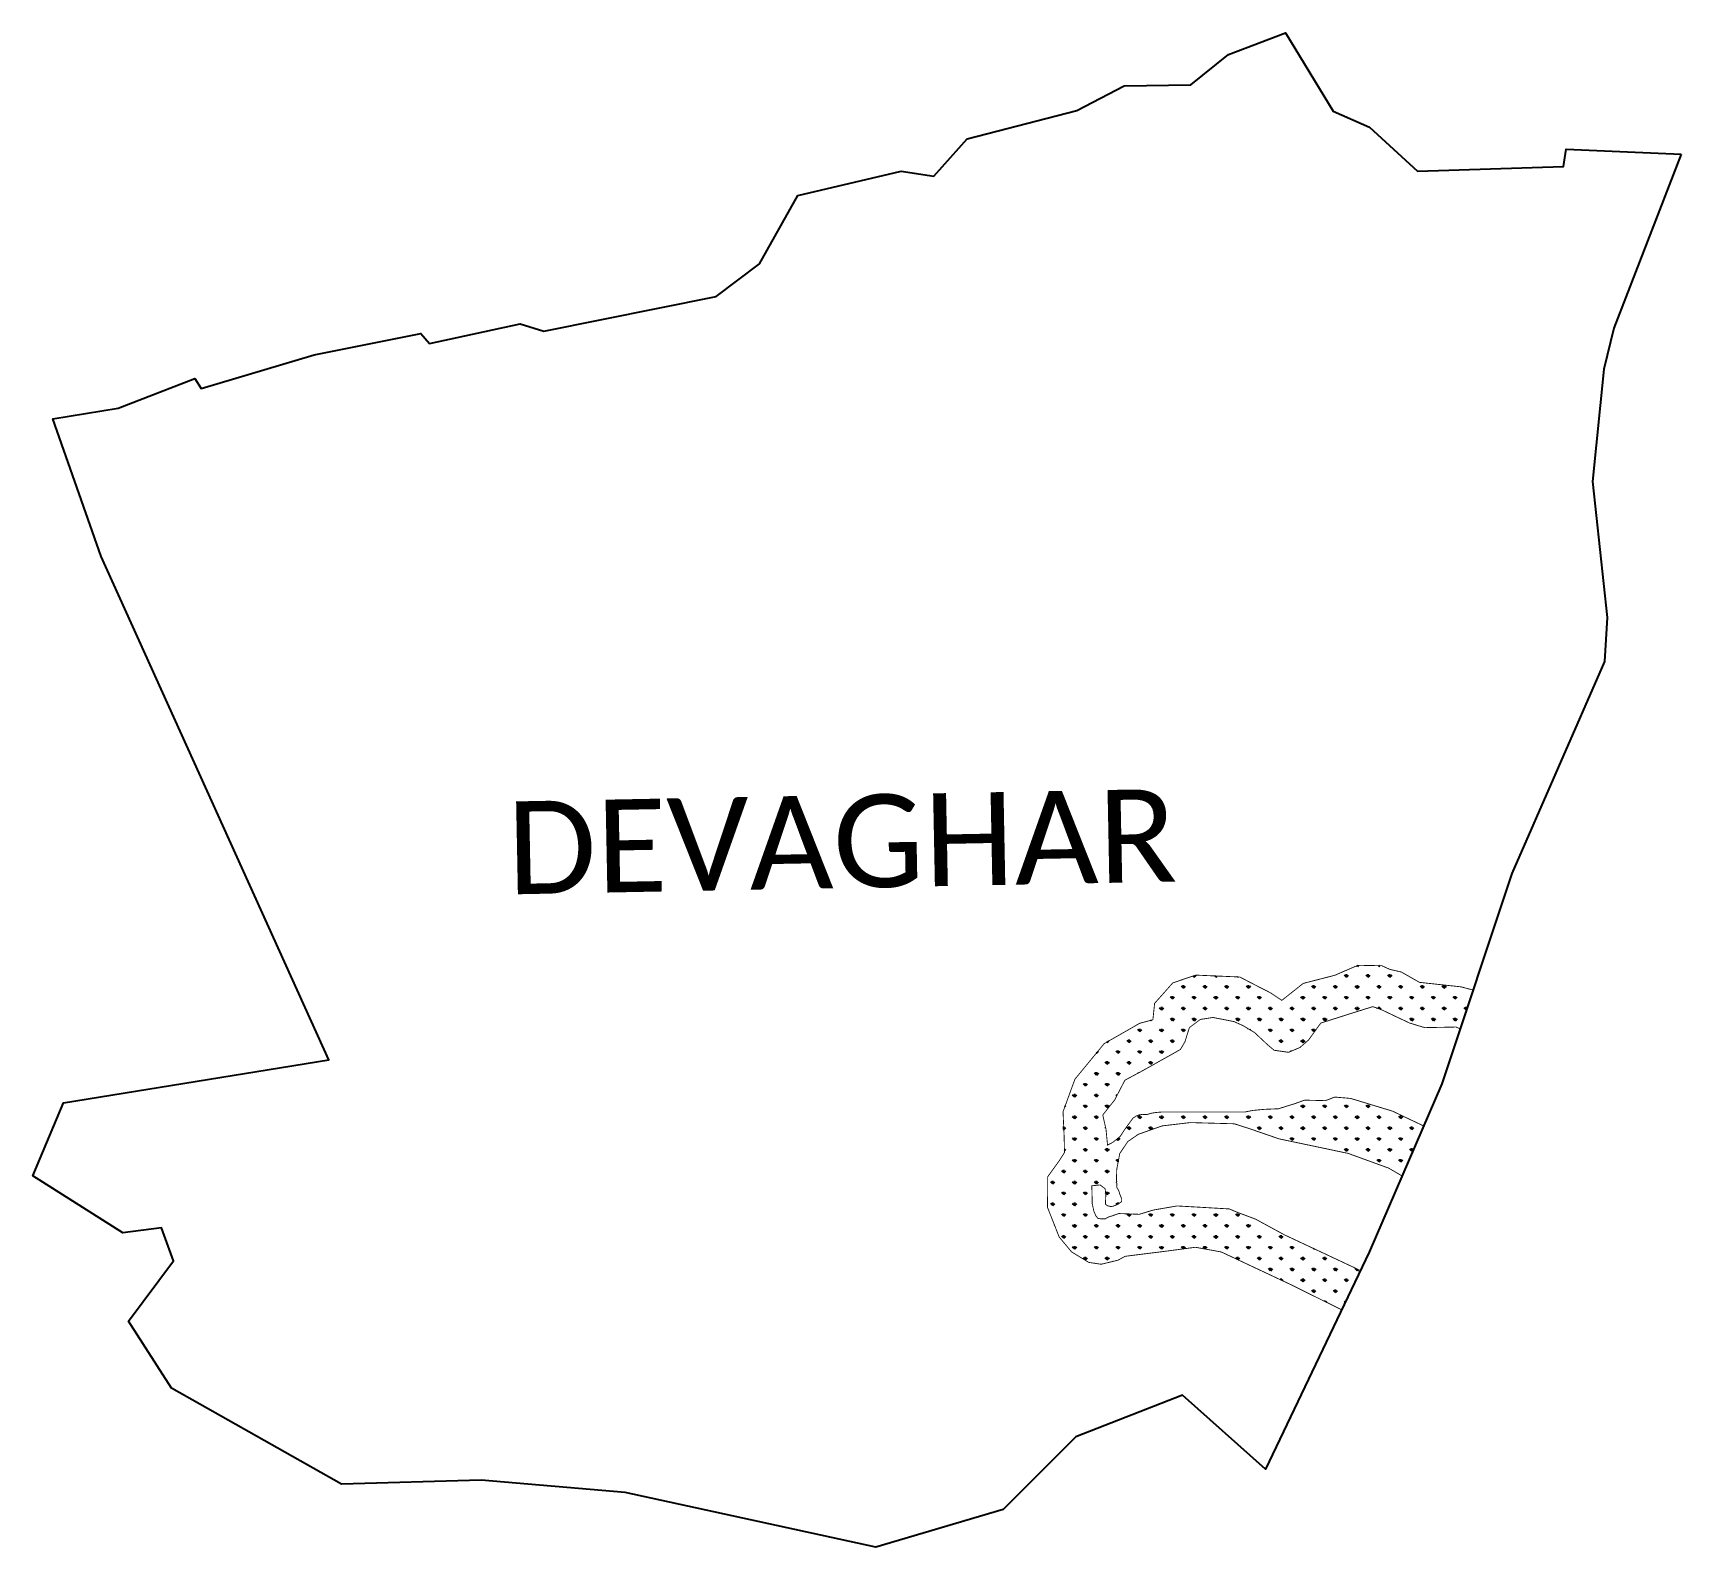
# Model space of a CAD drawing. Header units: metres. Extents: x 290123 to 292052, y 1989992 to 1991765.
import ezdxf

# ---------------------------------------------------------------- set-up
doc = ezdxf.new("R2010")
doc.units = ezdxf.units.M
doc.header["$MEASUREMENT"] = 0
for name, color, linetype in [('MANGROOVE BUFFER ZONE', 120, 'Continuous'), ('village', 3, 'Continuous'), ('VILLAGE NAME', 250, 'Continuous')]:
    doc.layers.add(name, color=color, linetype=linetype)
doc.styles.get("Standard").update_dxf_attribs({"font": 'simplex.shx'})

msp = doc.modelspace()

# ---------------------------------------------------------------- hatches: boundary and pattern name
at = {"layer": 'MANGROOVE BUFFER ZONE'}
h = msp.add_hatch(dxfattribs=at)
h.set_pattern_fill('GRASS', color=256, scale=18)
h.paths.add_polyline_path([(291808.6, 1990644.7), (291805.7, 1990645.5), (291794.2, 1990648.5), (291745.8, 1990653.7), (291724.6, 1990665.8), (291711.1, 1990668.9), (291701.7, 1990673.2), (291673.7, 1990673.7), (291646.7, 1990662), (291609.7, 1990652.5), (291584.6, 1990632.6), (291571.7, 1990641.3), (291548, 1990653.4), (291535.5, 1990660), (291483.9, 1990662.2), (291457, 1990653.1), (291435.7, 1990629.1), (291433.7, 1990609.9), (291418.3, 1990605.8), (291376.7, 1990582), (291342.4, 1990540.3), (291328.5, 1990502.2), (291329.8, 1990472.9), (291330.2, 1990454.5), (291324.2, 1990445), (291310.5, 1990426), (291310.5, 1990412.3), (291310.3, 1990390.2), (291324, 1990355.5), (291338.5, 1990338.1), (291358.6, 1990325.8), (291373.1, 1990323.6), (291392.9, 1990328.4), (291401.1, 1990332.9), (291448.1, 1990338.8), (291483.5, 1990343.5), (291513.8, 1990338), (291595.5, 1990299.6), (291654.6, 1990270.3), (291676.5, 1990316.2), (291671.5, 1990318.7), (291587.4, 1990358.2), (291553.8, 1990376.5), (291532.1, 1990384.6), (291523.1, 1990388.4), (291462, 1990391.9), (291434.2, 1990387.1), (291417.8, 1990382.1), (291393.8, 1990383), (291386.1, 1990380.3), (291382.2, 1990379.1), (291378.1, 1990376.9), (291373.4, 1990376.7), (291369.2, 1990377.4), (291367, 1990380.2), (291364.6, 1990385.7), (291362.7, 1990394.4), (291362.2, 1990415.5), (291371.9, 1990416.5), (291377.8, 1990412), (291378.6, 1990405), (291378.1, 1990393.9), (291380.6, 1990392.1), (291384.1, 1990391.2), (291387.3, 1990391.6), (291392.4, 1990393.7), (291397.1, 1990397), (291397.1, 1990400.3), (291395.1, 1990405.3), (291393.6, 1990410), (291391.3, 1990413.9), (291391.5, 1990417.3), (291391, 1990423.4), (291391.4, 1990434.8), (291394.9, 1990453.3), (291404.3, 1990467.3), (291416.7, 1990475.8), (291444.4, 1990485.6), (291477.3, 1990489.5), (291529, 1990488.1), (291547.1, 1990482.3), (291566.2, 1990475.7), (291581.2, 1990470.5), (291662.4, 1990453.4), (291709.7, 1990436.2), (291725.5, 1990427), (291750.8, 1990485.5), (291714.2, 1990502.9), (291665.2, 1990517.8), (291646.7, 1990519.4), (291635.7, 1990515.2), (291611.4, 1990515.8), (291599.9, 1990511.7), (291580.7, 1990505.7), (291563.9, 1990505), (291550.3, 1990503.7), (291541.7, 1990501.9), (291488.2, 1990501.9), (291444.2, 1990501.9), (291438, 1990501.4), (291433.1, 1990500.7), (291426.7, 1990499), (291421.1, 1990499.1), (291417.6, 1990498.5), (291415, 1990497.7), (291410.3, 1990494.6), (291400.7, 1990481.4), (291395.4, 1990473.3), (291386.8, 1990466.4), (291380.6, 1990463.1), (291378.8, 1990481.6), (291375, 1990498.4), (291389, 1990516.1), (291400.9, 1990539.1), (291422.1, 1990550.5), (291465.9, 1990575.1), (291471.3, 1990584.3), (291476.4, 1990600.7), (291489.2, 1990610.3), (291504.1, 1990612.6), (291528.6, 1990607.8), (291539.1, 1990603.1), (291552.8, 1990594.9), (291568, 1990580.6), (291575.7, 1990574.2), (291592.5, 1990571.8), (291605.8, 1990577.4), (291616, 1990586.3), (291630.2, 1990606), (291660.9, 1990615.8), (291691.2, 1990625.3), (291701.7, 1990621.5), (291720.4, 1990612.6), (291734.2, 1990606.1), (291751.9, 1990600.7), (291788.5, 1990601.4), (291793.5, 1990599.3)])

# ---------------------------------------------------------------- linework, layer by layer
at = {"color": 3, "flags": 128}
msp.add_lwpolyline([(291177.3, 1991597.6), (291216.3, 1991641.6)], dxfattribs=at)
at = {"layer": 'MANGROOVE BUFFER ZONE', "const_width": 1, "flags": 128}
for points in [[(291808.6, 1990644.7), (291805.7, 1990645.5), (291794.2, 1990648.5), (291745.8, 1990653.7), (291724.6, 1990665.8), (291711.1, 1990668.9), (291701.7, 1990673.2), (291673.7, 1990673.7), (291646.7, 1990662), (291609.7, 1990652.5), (291584.6, 1990632.6), (291571.7, 1990641.3), (291548, 1990653.4), (291535.5, 1990660), (291483.9, 1990662.2), (291457, 1990653.1), (291435.7, 1990629.1), (291433.7, 1990609.9), (291418.3, 1990605.8), (291376.7, 1990582), (291342.4, 1990540.3), (291328.5, 1990502.2), (291329.8, 1990472.9), (291330.2, 1990454.5), (291324.2, 1990445), (291310.5, 1990426), (291310.5, 1990412.3), (291310.3, 1990390.2), (291324, 1990355.5), (291338.5, 1990338.1), (291358.6, 1990325.8), (291373.1, 1990323.6), (291392.9, 1990328.4), (291401.1, 1990332.9), (291448.1, 1990338.8), (291483.5, 1990343.5), (291513.8, 1990338), (291595.5, 1990299.6), (291654.6, 1990270.3)], [(291750.8, 1990485.5), (291714.2, 1990502.9), (291665.2, 1990517.8), (291646.7, 1990519.4), (291635.7, 1990515.2), (291611.4, 1990515.8), (291599.9, 1990511.7), (291580.7, 1990505.7), (291563.9, 1990505), (291550.3, 1990503.7), (291541.7, 1990501.9), (291488.2, 1990501.9), (291444.2, 1990501.9), (291438, 1990501.4), (291433.1, 1990500.7), (291426.7, 1990499), (291421.1, 1990499.1), (291417.6, 1990498.5), (291415, 1990497.7), (291410.3, 1990494.6), (291400.7, 1990481.4), (291395.4, 1990473.3), (291386.8, 1990466.4), (291380.6, 1990463.1), (291378.8, 1990481.6), (291375, 1990498.4), (291389, 1990516.1), (291400.9, 1990539.1), (291422.1, 1990550.5), (291465.9, 1990575.1), (291471.3, 1990584.3), (291476.4, 1990600.7), (291489.2, 1990610.3), (291504.1, 1990612.6), (291528.6, 1990607.8), (291539.1, 1990603.1), (291552.8, 1990594.9), (291568, 1990580.6), (291575.7, 1990574.2), (291592.5, 1990571.8), (291605.8, 1990577.4), (291616, 1990586.3), (291630.2, 1990606), (291660.9, 1990615.8), (291691.2, 1990625.3), (291701.7, 1990621.5), (291720.4, 1990612.6), (291734.2, 1990606.1), (291751.9, 1990600.7), (291788.5, 1990601.4), (291793.5, 1990599.3)], [(291676.5, 1990316.2), (291671.5, 1990318.7), (291587.4, 1990358.2), (291553.8, 1990376.5), (291532.1, 1990384.6), (291523.1, 1990388.4), (291462, 1990391.9), (291434.2, 1990387.1), (291417.8, 1990382.1), (291393.8, 1990383), (291386.1, 1990380.3), (291382.2, 1990379.1), (291378.1, 1990376.9), (291373.4, 1990376.7), (291369.2, 1990377.4), (291367, 1990380.2), (291364.6, 1990385.7), (291362.7, 1990394.4), (291362.2, 1990415.5), (291371.9, 1990416.5), (291377.8, 1990412), (291378.6, 1990405), (291378.1, 1990393.9), (291380.6, 1990392.1), (291384.1, 1990391.2), (291387.3, 1990391.6), (291392.4, 1990393.7), (291397.1, 1990397), (291397.1, 1990400.3), (291395.1, 1990405.3), (291393.6, 1990410), (291391.3, 1990413.9), (291391.5, 1990417.3), (291391, 1990423.4), (291391.4, 1990434.8), (291394.9, 1990453.3), (291404.3, 1990467.3), (291416.7, 1990475.8), (291444.4, 1990485.6), (291477.3, 1990489.5), (291529, 1990488.1), (291547.1, 1990482.3), (291566.2, 1990475.7), (291581.2, 1990470.5), (291662.4, 1990453.4), (291709.7, 1990436.2), (291725.5, 1990427)]]:
    msp.add_lwpolyline(points, dxfattribs=at)
at = {"layer": 'village', "color": 3}
for points in [[(291216.3, 1991641.6, 0), (291344.5, 1991674.6, 0), (291400.1, 1991703.4, 0), (291478, 1991704.9, 0), (291522.1, 1991740.4, 0), (291588.8, 1991765.5, 0), (291644.8, 1991673.9, 0), (291687.2, 1991655.1, 0), (291743.4, 1991603.5, 0), (291914.5, 1991609.1, 0), (291917.5, 1991629.4, 0), (292052, 1991623.5, 0)], [(292052, 1991623.5, 0), (291973.2, 1991419.6, 0), (291961.8, 1991371.8, 0), (291948.4, 1991240.1, 0), (291965.6, 1991081, 0), (291962.3, 1991029.3, 0), (291853.9, 1990781.2, 0), (291772.1, 1990534.9, 0), (291686.9, 1990337.9, 0), (291565.4, 1990083.5, 0), (291468.4, 1990170.4, 0), (291343.5, 1990121.6, 0), (291258.3, 1990036.4, 0), (291109.3, 1989992.5, 0), (290815.8, 1990056.3, 0), (290647.1, 1990070.8, 0), (290483.6, 1990066.2, 0), (290284.6, 1990178.4, 0), (290234.2, 1990256.8, 0), (290286.9, 1990327.8, 0), (290273, 1990366.3, 0), (290227.6, 1990360.3, 0), (290122.5, 1990427.3, 0), (290158.1, 1990512.7, 0), (290469.1, 1990562.9, 0), (290202.4, 1991152.5, 0), (290145.7, 1991313.5, 0), (290222.4, 1991326.2, 0), (290311.9, 1991360.9, 0), (290319.6, 1991349.2, 0), (290451.6, 1991388.4, 0), (290576.7, 1991413.4, 0), (290586.8, 1991402, 0), (290693.1, 1991424.9, 0), (290720.5, 1991416.1, 0), (290922.5, 1991456.7, 0), (290973.1, 1991495.1, 0), (291018, 1991575, 0), (291139.1, 1991603.8, 0), (291177.3, 1991597.6, 0)]]:
    msp.add_polyline3d(points, dxfattribs=at)

# ---------------------------------------------------------------- texts
at = {"layer": 'VILLAGE NAME', "insert": (290676.7, 1990865.4), "char_height": 108.748, "attachment_point": 1, "rotation": 1.1028}
msp.add_mtext_dynamic_manual_height_columns('{\\fCalibri|b0|i0|c0|p34;DEVAGHAR}', width=1571.314, gutter_width=543.7, heights=[0], dxfattribs=at)

doc.saveas('drawing.dxf')
